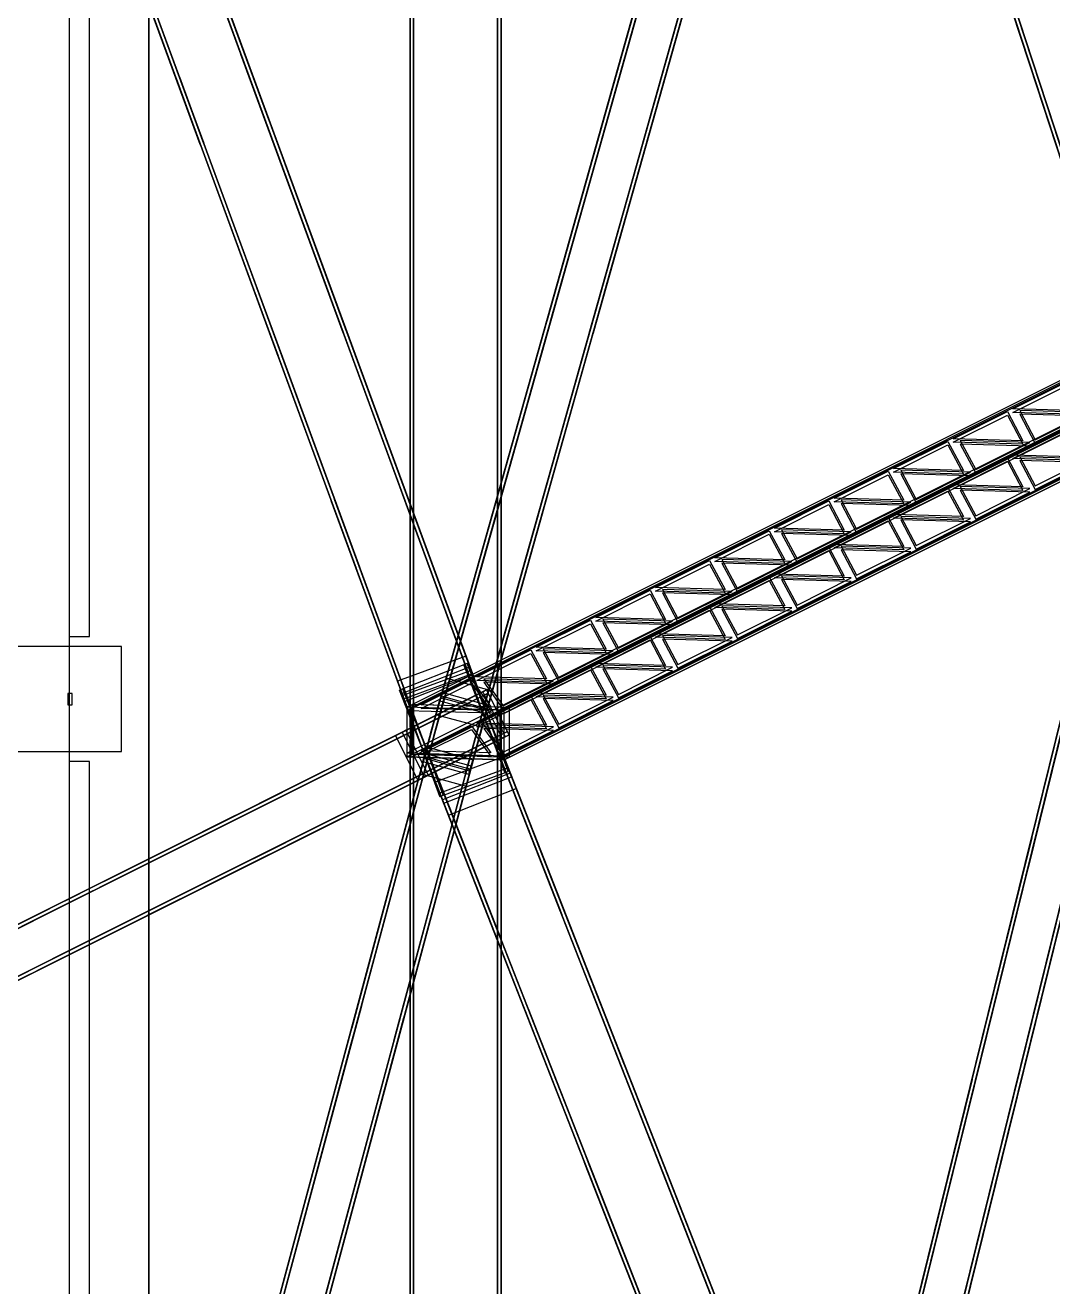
# Model space of a CAD drawing. Header units: millimetres. Extents: x -52000 to 48850, y -48850 to 51750.
# Drawn here: x -24193 to -19679, y -13582 to -8040 of the extents above; entities that cross this region are included whole.
import ezdxf

# ---------------------------------------------------------------- set-up
doc = ezdxf.new("R2010")
doc.units = ezdxf.units.MM
doc.layers.add('D-STR-BASE', color=7, linetype='Continuous', lineweight=25)
doc.layers.add('D-STR-STRC', color=7, linetype='Continuous', lineweight=25)

msp = doc.modelspace()

# ---------------------------------------------------------------- linework, layer by layer
at = {"layer": 'D-STR-BASE'}
for points in [[(-24000, 22000), (-24000, -22000), (-23650, -22000), (-23650, 22000)], [(-24000, 22000), (-24000, -22000), (-23650, -22000), (-23650, 22000)], [(-24000, 22000), (-24000, -22000), (-23650, -22000), (-23650, 22000)], [(-24000, 22000), (-24000, -22000), (-23650, -22000), (-23650, 22000)], [(-24000, 22000), (-24000, -22000), (-23650, -22000), (-23650, 22000)], [(-24000, 22000), (-24000, -22000), (-23650, -22000), (-23650, 22000)], [(-24000, 22000), (-24000, -22000), (-23650, -22000), (-23650, 22000)], [(-24000, 22000), (-24000, -22000), (-23650, -22000), (-23650, 22000)], [(-23650, -21650), (23650, -21650), (23650, 21650), (-23650, 21650)], [(-23650, -21650), (23650, -21650), (23650, 21650), (-23650, 21650)], [(-23650, -21650), (23650, -21650), (23650, 21650), (-23650, 21650)], [(-23650, -21650), (23650, -21650), (23650, 21650), (-23650, 21650)], [(-24000, -5775), (-24000, -10725), (-23910, -10725), (-23910, -5775)], [(-24000, -5775), (-24000, -10725), (-23910, -10725), (-23910, -5775)], [(-24230, -11230), (-23770, -11230), (-23770, -10770), (-24230, -10770)], [(-24006, -10975), (-24006, -11025), (-23986, -11025), (-23986, -10975)], [(-24000, -11275), (-24000, -16225), (-23910, -16225), (-23910, -11275)], [(-24000, -11275), (-24000, -16225), (-23910, -16225), (-23910, -11275)]]:
    msp.add_lwpolyline(points, close=True, dxfattribs=at)
at = {"layer": 'D-STR-STRC'}
for points in [[(-22502.6, 22302.6), (-22502.6, -22302.6)], [(-22102.6, 22302.6), (-22102.6, -22302.6)], [(-26331.3, 276.9), (-22233.8, -10874.4)], [(-26326.2, 263.1), (-22228.8, -10888.2)], [(-26631.7, 166.5), (-22534.2, -10984.7)], [(-22533.3, 190.5), (-19393.9, -9391.1)], [(-22528.4, 175.5), (-19389, -9406.1)], [(-22361.1, -10971.9), (-19221.7, 179.4)], [(-26626.6, 152.7), (-22529.1, -10998.6)], [(-22365.2, -10986.3), (-19225.8, 165)], [(-22159, -11028.8), (-19019.6, 122.5)], [(-22163, -11043.2), (-19023.6, 108.1)], [(-22442.1, -11259.4), (-19302.6, -108.1)], [(-26173.4, -152.7), (-22076, -11304)], [(-22446.1, -11273.7), (-19306.7, -122.5)], [(-22239.9, -11316.3), (-19100.5, -165)], [(-26168.3, -166.5), (-22070.9, -11317.8)], [(-22244, -11330.6), (-19104.5, -179.4)], [(-26473.8, -263.1), (-22376.4, -11414.3)], [(-26468.7, -276.9), (-22371.3, -11428.2)], [(-22380.8, -275.1), (-19241.4, -9856.7)], [(-22375.9, -290.1), (-19236.4, -9871.7)], [(-22369.1, -22133.8), (-19229.6, -9412.8)], [(-22516.5, -11035.9), (-19377.1, -9466.2)], [(-22497, -11036.5), (-19357.6, -9466.8)], [(-22372.4, -22147.5), (-19233, -9426.5)], [(-22165.2, -22184.1), (-19025.8, -9463.1)], [(-22168.6, -22197.8), (-19029.1, -9476.8)], [(-22108.1, -11047.7), (-18968.6, -9477.9)], [(-22088.6, -11048.2), (-18949.2, -9478.5)], [(-22516.5, -11254.3), (-19377.1, -9684.6)], [(-22497, -11254.9), (-19357.6, -9685.2)], [(-22436.6, -22407.3), (-19297.1, -9686.3)], [(-22108.1, -11266.1), (-18968.6, -9696.4)], [(-22439.9, -22421), (-19300.5, -9700)], [(-22236.1, -22471.3), (-19096.6, -9750.3)], [(-22232.7, -22457.6), (-19093.3, -9736.6)], [(-22088.6, -11266.6), (-18949.2, -9696.9)], [(-22257.1, -10811.1), (-22233.8, -10874.4)], [(-22250.9, -10844.5), (-19111.5, -18856.3)], [(-22250.9, -10844.5), (-22230.8, -10895.9)], [(-22244.9, -10860), (-19105.4, -18871.8)], [(-22361.1, -10971.9), (-22343.1, -10907.9)], [(-26280.5, -13017.3), (-22183, -10968.5)], [(-26263.6, -13008.8), (-22166.2, -10960.1)], [(-22557.5, -10921.4), (-22534.2, -10984.7)], [(-22548.9, -10961.2), (-19409.5, -18973.1)], [(-22548.9, -10961.2), (-22528.7, -11012.6)], [(-22195.9, -10975), (-22166.2, -10960.1)], [(-22159, -11028.8), (-22141, -10964.8)], [(-26470.1, -26256.1), (-22372.6, -11007.4)], [(-26466.8, -26243.8), (-22369.3, -10995.1)], [(-22542.8, -10976.7), (-19403.4, -18988.6)], [(-22516.5, -11035.9), (-22493.2, -11024.3)], [(-22389.4, -11069.7), (-22369.3, -10995.1)], [(-26267.3, -26310.6), (-22169.8, -11061.9)], [(-26264, -26298.3), (-22166.5, -11049.6)], [(-22186.6, -11124.2), (-22166.5, -11049.6)], [(-22088.6, -11048.2), (-22065.3, -11036.6)], [(-26617.9, -13186), (-22520.5, -11137.3)], [(-26634.8, -13194.4), (-22537.3, -11145.7)], [(-26182.1, -13214), (-22084.7, -11165.3)], [(-26165.2, -13205.6), (-22067.8, -11156.9)], [(-22567.1, -11160.6), (-22537.3, -11145.7)], [(-22097.5, -11171.7), (-22067.8, -11156.9)], [(-26532.7, -26489.4), (-22435.3, -11240.7)], [(-22516.5, -11254.3), (-22493.2, -11242.7)], [(-22446.1, -11273.7), (-22428.1, -11209.7)], [(-26536, -26501.7), (-22438.6, -11252.9)], [(-26329.9, -26543.9), (-22232.5, -11295.2)], [(-22458.6, -11327.5), (-22438.6, -11252.9)], [(-22244, -11330.6), (-22225.9, -11266.6)], [(-22094.2, -11254.5), (-22070.9, -11317.8)], [(-22088.6, -11266.6), (-22065.3, -11255)], [(-26536.4, -13391.2), (-22439, -11342.5)], [(-26519.5, -13382.7), (-22422.1, -11334)], [(-26333.2, -26556.2), (-22235.8, -11307.4)], [(-22468.7, -11357.3), (-22439, -11342.5)], [(-22255.8, -11382), (-22235.8, -11307.4)], [(-22062.3, -11325.8), (-18922.9, -19337.7)], [(-22056.2, -11341.4), (-18916.8, -19353.2)], [(-22056.2, -11341.4), (-22036.1, -11392.7)], [(-22394.5, -11364.9), (-22371.3, -11428.2)], [(-22360.3, -11442.6), (-19220.8, -19454.4)], [(-22354.2, -11458.1), (-19214.7, -19470)], [(-22354.2, -11458.1), (-22334, -11509.5)]]:
    msp.add_lwpolyline(points, dxfattribs=at)
for points in [[(-22486.6, 22302.6), (-22486.6, 22302.6), (-22486.6, -22302.6), (-22486.6, -22302.6)], [(-22118.6, 22302.6), (-22118.6, 22302.6), (-22118.6, -22302.6), (-22118.6, -22302.6)], [(-26346.3, 271.4), (-26183.4, -172.1), (-22085.9, -11323.3), (-22248.9, -10879.9)], [(-26331.3, 276.9), (-26168.3, -166.5), (-22070.9, -11317.8), (-22233.8, -10874.4)], [(-26631.7, 166.5), (-26468.7, -276.9), (-22371.3, -11428.2), (-22534.2, -10984.7)], [(-26616.6, 172.1), (-26453.7, -271.4), (-22356.3, -11422.7), (-22519.2, -10979.2)], [(-22533.3, 190.5), (-22375.9, -290.1), (-19236.4, -9871.7), (-19393.9, -9391.1)], [(-22518.1, 195.5), (-22360.7, -285.1), (-19221.2, -9866.7), (-19378.7, -9386.1)], [(-22446.1, -11273.7), (-22361.1, -10971.9), (-19221.7, 179.4), (-19306.7, -122.5)], [(-22430.7, -11278.1), (-22345.7, -10976.2), (-19206.3, 175), (-19291.3, -126.8)], [(-22259.4, -11326.3), (-22174.4, -11024.5), (-19035, 126.8), (-19119.9, -175)], [(-22244, -11330.6), (-22159, -11028.8), (-19019.6, 122.5), (-19104.5, -179.4)], [(-20155.1, -7068), (-19912.6, -7808.2), (-19785.8, -8194.9)], [(-20152.6, -7075.5), (-20025.9, -7462.3), (-19783.4, -8202.5)], [(-20139.9, -7063), (-19897.3, -7803.2), (-19770.6, -8189.9)], [(-20137.4, -7070.6), (-20010.7, -7457.3), (-19768.2, -8197.5)], [(-23587.6, -7236.4), (-23269.4, -8102.4), (-23138.3, -8459.2)], [(-23586.6, -7239.1), (-23455.5, -7595.9), (-23137.3, -8461.9)], [(-23572.6, -7230.9), (-23254.4, -8096.9), (-23123.3, -8453.7)], [(-23571.6, -7233.6), (-23440.5, -7590.4), (-23122.3, -8456.4)], [(-23873, -7341.3), (-23554.8, -8207.2), (-23423.7, -8564.1)], [(-23872, -7344), (-23740.9, -7700.8), (-23422.7, -8566.7)], [(-23858, -7335.8), (-23539.8, -8201.7), (-23408.7, -8558.5)], [(-23857, -7338.4), (-23725.9, -7695.3), (-23407.7, -8561.2)], [(-21640.1, -8410.7), (-21396.5, -7545.5), (-21336.8, -7333.5)], [(-21639.1, -8407.2), (-21579.4, -8195.2), (-21335.8, -7330)], [(-21624.7, -8415.1), (-21381.1, -7549.8), (-21321.4, -7337.8)], [(-21623.7, -8411.6), (-21564, -8199.6), (-21320.4, -7334.3)], [(-21453.4, -8463.3), (-21209.8, -7598.1), (-21150.1, -7386.1)], [(-21452.4, -8459.8), (-21392.7, -8247.8), (-21149.1, -7382.6)], [(-21438, -8467.7), (-21194.4, -7602.4), (-21134.7, -7390.4)], [(-21437, -8464.1), (-21377.3, -8252.1), (-21133.7, -7386.9)], [(-22502.6, -7461.7), (-22502.6, -7461.7), (-22502.6, -11123.8), (-22502.6, -11123.8)], [(-22486.6, -7461.7), (-22486.6, -7461.7), (-22486.6, -11123.8), (-22486.6, -11123.8)], [(-22118.6, -7461.7), (-22118.6, -7461.7), (-22118.6, -11123.8), (-22118.6, -11123.8)], [(-22102.6, -7461.7), (-22102.6, -7461.7), (-22102.6, -11123.8), (-22102.6, -11123.8)], [(-19893.5, -7866.4), (-19650.9, -8606.7), (-19524.2, -8993.4)], [(-19878.3, -7861.4), (-19635.7, -8601.7), (-19509, -8988.4)], [(-19891, -7874), (-19764.3, -8260.7), (-19521.7, -9000.9)], [(-19875.8, -7869), (-19749.1, -8255.7), (-19506.5, -8996)], [(-23246.2, -8165.7), (-22928, -9031.6), (-22796.9, -9388.5)], [(-23245.2, -8168.4), (-23114.1, -8525.2), (-22795.9, -9391.2)], [(-23231.2, -8160.2), (-22913, -9026.1), (-22781.9, -9383)], [(-23230.2, -8162.9), (-23099.1, -8519.7), (-22780.9, -9385.7)], [(-23531.5, -8270.5), (-23213.3, -9136.5), (-23082.2, -9493.3)], [(-23530.5, -8273.2), (-23399.4, -8630.1), (-23081.2, -9496)], [(-23516.5, -8265), (-23198.3, -9131), (-23067.2, -9487.8)], [(-23515.5, -8267.7), (-23384.4, -8624.5), (-23066.2, -9490.5)], [(-21901.7, -9340), (-21658.1, -8474.8), (-21598.4, -8262.8)], [(-21900.7, -9336.5), (-21841, -9124.5), (-21597.5, -8259.3)], [(-21886.3, -9344.4), (-21642.7, -8479.1), (-21583, -8267.1)], [(-21885.3, -9340.8), (-21825.6, -9128.8), (-21582.1, -8263.6)], [(-21715, -9392.6), (-21471.4, -8527.4), (-21411.7, -8315.4)], [(-21714, -9389.1), (-21654.3, -9177.1), (-21410.7, -8311.8)], [(-21699.6, -9396.9), (-21456, -8531.7), (-21396.3, -8319.7)], [(-21698.6, -9393.4), (-21638.9, -9181.4), (-21395.3, -8316.2)], [(-22904.7, -9095), (-22586.5, -9960.9), (-22455.4, -10317.8)], [(-22903.7, -9097.7), (-22772.6, -9454.5), (-22454.4, -10320.4)], [(-22889.7, -9089.4), (-22571.5, -9955.4), (-22440.4, -10312.2)], [(-22888.7, -9092.1), (-22757.6, -9449), (-22439.4, -10314.9)], [(-23175.1, -9194.3), (-22856.9, -10060.2), (-22725.7, -10417.1)], [(-23174.1, -9197), (-23042.9, -9553.8), (-22724.8, -10419.8)], [(-22163.3, -10269.3), (-21919.7, -9404.1), (-21860.1, -9192.1)], [(-22162.3, -10265.8), (-22102.7, -10053.8), (-21859.1, -9188.5)], [(-22147.9, -10273.6), (-21904.3, -9408.4), (-21844.7, -9196.4)], [(-22146.9, -10270.1), (-22087.3, -10058.1), (-21843.7, -9192.9)], [(-23190.1, -9199.8), (-22871.9, -10065.8), (-22740.8, -10422.6)], [(-23189.1, -9202.5), (-23058, -9559.3), (-22739.8, -10425.3)], [(-21976.6, -10321.9), (-21733, -9456.6), (-21673.3, -9244.6)], [(-21975.6, -10318.3), (-21915.9, -10106.3), (-21672.3, -9241.1)], [(-21961.2, -10326.2), (-21717.6, -9461), (-21657.9, -9249)], [(-21960.2, -10322.7), (-21900.5, -10110.7), (-21656.9, -9245.4)], [(-22439.9, -22421), (-22369.1, -22133.8), (-19229.6, -9412.8), (-19300.5, -9700)], [(-22424.4, -22424.8), (-22353.5, -22137.6), (-19214.1, -9416.6), (-19285, -9703.8)], [(-22088.6, -11048.2), (-22516.5, -11035.9), (-19377.1, -9466.2), (-18949.2, -9478.5)], [(-22251.6, -22467.5), (-22180.7, -22180.3), (-19041.3, -9459.3), (-19112.2, -9746.5)], [(-22236.1, -22471.3), (-22165.2, -22184.1), (-19025.8, -9463.1), (-19096.6, -9750.3)], [(-22088.6, -11064.1), (-22516.5, -11051.8), (-19377.1, -9482.1), (-18949.2, -9494.4)], [(-19548.7, -9734.5), (-19855, -9725.7), (-19616.7, -9606.6)], [(-19548.7, -9750.4), (-19855, -9741.6), (-19616.7, -9622.5)], [(-22088.6, -11250.8), (-22516.5, -11238.5), (-19377.1, -9668.7), (-18949.2, -9681)], [(-22088.6, -11266.6), (-22516.5, -11254.3), (-19377.1, -9684.6), (-18949.2, -9696.9)], [(-19810.3, -9865.4), (-20116.6, -9856.6), (-19878.3, -9737.4)], [(-19756, -9861.4), (-19517.7, -9742.2), (-19824.1, -9733.4)], [(-19756, -9877.3), (-19517.7, -9758.1), (-19824.1, -9749.3)], [(-19810.3, -9881.2), (-20116.6, -9872.4), (-19878.3, -9753.3)], [(-19548.7, -9937.1), (-19855, -9928.3), (-19616.7, -9809.1)], [(-19548.7, -9953), (-19855, -9944.2), (-19616.7, -9825)], [(-20071.9, -9996.2), (-20378.2, -9987.4), (-20139.9, -9868.2)], [(-20071.9, -10012), (-20378.2, -10003.2), (-20139.9, -9884.1)], [(-20017.7, -9992.2), (-19779.4, -9873), (-20085.7, -9864.2)], [(-20017.7, -10008.1), (-19779.4, -9888.9), (-20085.7, -9880.1)], [(-19810.3, -10067.9), (-20116.6, -10059.1), (-19878.3, -9939.9)], [(-19810.3, -10083.8), (-20116.6, -10075), (-19878.3, -9955.8)], [(-19756, -10063.9), (-19517.7, -9944.7), (-19824.1, -9935.9)], [(-19756, -10079.8), (-19517.7, -9960.6), (-19824.1, -9951.8)], [(-22563.3, -10024.2), (-22262, -10844.3), (-22130.8, -11201.1)], [(-22562.3, -10026.9), (-22431.2, -10383.8), (-22129.8, -11203.8)], [(-22548.3, -10018.7), (-22246.9, -10838.8), (-22115.8, -11195.6)], [(-22547.3, -10021.4), (-22416.1, -10378.2), (-22114.8, -11198.3)], [(-20333.5, -10127), (-20639.9, -10118.2), (-20401.6, -9999)], [(-20333.5, -10142.9), (-20639.9, -10134.1), (-20401.6, -10014.9)], [(-20279.3, -10123), (-20041, -10003.8), (-20347.3, -9995)], [(-20279.3, -10138.9), (-20041, -10019.7), (-20347.3, -10010.9)], [(-20071.9, -10198.7), (-20378.2, -10189.9), (-20139.9, -10070.7)], [(-20017.7, -10194.7), (-19779.4, -10075.6), (-20085.7, -10066.7)], [(-20017.7, -10210.6), (-19779.4, -10091.4), (-20085.7, -10082.6)], [(-22848.6, -10129.1), (-22547.3, -10949.1), (-22416.2, -11306)], [(-22847.6, -10131.8), (-22716.5, -10488.6), (-22415.2, -11308.7)], [(-22833.6, -10123.6), (-22532.3, -10943.6), (-22401.2, -11300.5)], [(-22832.6, -10126.3), (-22701.5, -10483.1), (-22400.2, -11303.1)], [(-22411.9, -11152.1), (-22181.4, -10333.3), (-22121.7, -10121.3)], [(-22410.9, -11148.6), (-22351.2, -10936.6), (-22120.7, -10117.8)], [(-22396.5, -11156.5), (-22166, -10337.7), (-22106.3, -10125.7)], [(-22395.5, -11153), (-22335.8, -10941), (-22105.3, -10122.1)], [(-20595.2, -10257.8), (-20901.5, -10249), (-20663.2, -10129.8)], [(-20540.9, -10253.8), (-20302.6, -10134.6), (-20608.9, -10125.8)], [(-20071.9, -10214.6), (-20378.2, -10205.8), (-20139.9, -10086.6)], [(-22225.1, -11204.7), (-21994.6, -10385.9), (-21934.9, -10173.9)], [(-22224.2, -11201.2), (-22164.5, -10989.2), (-21933.9, -10170.4)], [(-22209.7, -11209), (-21979.2, -10390.2), (-21919.5, -10178.2)], [(-22208.8, -11205.5), (-22149.1, -10993.5), (-21918.5, -10174.7)], [(-20595.2, -10273.7), (-20901.5, -10264.9), (-20663.2, -10145.7)], [(-20540.9, -10269.7), (-20302.6, -10150.5), (-20608.9, -10141.7)], [(-20333.5, -10329.5), (-20639.9, -10320.7), (-20401.6, -10201.5)], [(-20333.5, -10345.4), (-20639.9, -10336.6), (-20401.6, -10217.4)], [(-20279.3, -10325.5), (-20041, -10206.4), (-20347.3, -10197.6)], [(-20279.3, -10341.4), (-20041, -10222.2), (-20347.3, -10213.4)], [(-20856.8, -10388.6), (-21163.1, -10379.8), (-20924.8, -10260.6)], [(-20856.8, -10404.5), (-21163.1, -10395.7), (-20924.8, -10276.5)], [(-20802.5, -10384.6), (-20564.2, -10265.5), (-20870.5, -10256.6)], [(-20802.5, -10400.5), (-20564.2, -10281.3), (-20870.5, -10272.5)], [(-20595.2, -10460.3), (-20901.5, -10451.5), (-20663.2, -10332.4)], [(-20595.2, -10476.2), (-20901.5, -10467.4), (-20663.2, -10348.2)], [(-20540.9, -10456.3), (-20302.6, -10337.2), (-20608.9, -10328.4)], [(-20540.9, -10472.2), (-20302.6, -10353.1), (-20608.9, -10344.3)], [(-21118.4, -10519.4), (-21424.7, -10510.6), (-21186.4, -10391.4)], [(-21118.4, -10535.3), (-21424.7, -10526.5), (-21186.4, -10407.3)], [(-21064.1, -10515.4), (-20825.8, -10396.3), (-21132.2, -10387.5)], [(-21064.1, -10531.3), (-20825.8, -10412.1), (-21132.2, -10403.3)], [(-20856.8, -10591.1), (-21163.1, -10582.3), (-20924.8, -10463.2)], [(-20802.5, -10587.1), (-20564.2, -10468), (-20870.5, -10459.2)], [(-21380, -10650.2), (-21686.3, -10641.4), (-21448, -10522.3)], [(-21325.8, -10646.2), (-21087.5, -10527.1), (-21393.8, -10518.3)], [(-20856.8, -10607), (-21163.1, -10598.2), (-20924.8, -10479.1)], [(-20802.5, -10603), (-20564.2, -10483.9), (-20870.5, -10475.1)], [(-21380, -10666.1), (-21686.3, -10657.3), (-21448, -10538.1)], [(-21325.8, -10662.1), (-21087.5, -10543), (-21393.8, -10534.2)], [(-19804.7, -11742.9), (-19560.1, -10751.7), (-19510.3, -10550)], [(-19804.7, -11743.1), (-19754.9, -11541.4), (-19510.3, -10550.2)], [(-19789.2, -11746.9), (-19739.4, -11545.2), (-19494.8, -10554)], [(-19789.1, -11746.7), (-19544.5, -10755.5), (-19494.7, -10553.8)], [(-21118.4, -10721.9), (-21424.7, -10713.1), (-21186.4, -10594)], [(-21118.4, -10737.8), (-21424.7, -10729), (-21186.4, -10609.9)], [(-21064.1, -10717.9), (-20825.8, -10598.8), (-21132.2, -10590)], [(-21064.1, -10733.8), (-20825.8, -10614.7), (-21132.2, -10605.9)], [(-21641.6, -10781), (-21948, -10772.2), (-21709.6, -10653.1)], [(-21641.6, -10796.9), (-21948, -10788.1), (-21709.6, -10669)], [(-21587.4, -10777), (-21349.1, -10657.9), (-21655.4, -10649.1)], [(-21587.4, -10792.9), (-21349.1, -10673.8), (-21655.4, -10665)], [(-21380, -10852.7), (-21686.3, -10843.9), (-21448, -10724.8)], [(-21380, -10868.6), (-21686.3, -10859.8), (-21448, -10740.7)], [(-21325.8, -10848.8), (-21087.5, -10729.6), (-21393.8, -10720.8)], [(-21325.8, -10864.6), (-21087.5, -10745.5), (-21393.8, -10736.7)], [(-21903.3, -10911.8), (-22209.6, -10903), (-21971.3, -10783.9)], [(-21903.3, -10927.7), (-22209.6, -10918.9), (-21971.3, -10799.8)], [(-21849, -10907.8), (-21610.7, -10788.7), (-21917, -10779.9)], [(-21849, -10923.7), (-21610.7, -10804.6), (-21917, -10795.8)], [(-22257.1, -10811.1), (-22557.5, -10921.4), (-22394.5, -11364.9), (-22094.2, -11254.5)], [(-22250.9, -10844.5), (-22548.9, -10961.2), (-22542.8, -10976.7), (-22244.9, -10860)], [(-22250.9, -10844.5), (-22548.9, -10961.2), (-22354.2, -11458.1), (-22056.2, -11341.4)], [(-22265.8, -10850.3), (-22071.1, -11347.2), (-18931.7, -19359), (-19126.4, -18862.1)], [(-22250.9, -10844.5), (-22056.2, -11341.4), (-18916.8, -19353.2), (-19111.5, -18856.3)], [(-21641.6, -10983.6), (-21948, -10974.7), (-21709.6, -10855.6)], [(-21587.4, -10979.6), (-21349.1, -10860.4), (-21655.4, -10851.6)], [(-22233.8, -10874.4), (-22534.2, -10984.7), (-22529.1, -10998.6), (-22228.8, -10888.2)], [(-22233.8, -10874.4), (-22534.2, -10984.7), (-22371.3, -11428.2), (-22070.9, -11317.8)], [(-22230.8, -10895.9), (-22528.7, -11012.6), (-22334, -11509.5), (-22036.1, -11392.7)], [(-22148, -11034.2), (-22454.3, -11025.4), (-22232.9, -10914.7)], [(-22428.1, -11209.7), (-22225.9, -11266.6), (-22141, -10964.8), (-22343.1, -10907.9)], [(-22093.7, -11030.2), (-21872.3, -10919.5), (-22178.6, -10910.7)], [(-21641.6, -10999.4), (-21948, -10990.6), (-21709.6, -10871.5)], [(-21587.4, -10995.4), (-21349.1, -10876.3), (-21655.4, -10867.5)], [(-26634.8, -13194.4), (-26263.6, -13008.8), (-22166.2, -10960.1), (-22537.3, -11145.7)], [(-22548.9, -10961.2), (-22354.2, -11458.1), (-19214.7, -19470), (-19409.5, -18973.1)], [(-22537.3, -11145.7), (-22439, -11342.5), (-22067.8, -11156.9), (-22166.2, -10960.1)], [(-22534, -10955.4), (-22339.3, -11452.3), (-19199.9, -19464.1), (-19394.6, -18967.2)], [(-22148, -11050.1), (-22454.3, -11041.3), (-22232.9, -10930.6)], [(-22224.5, -10955.9), (-21997.6, -11534.9), (-21840.9, -11934.7)], [(-22219.8, -10967.7), (-22063.2, -11367.5), (-21836.3, -11946.5)], [(-22209.6, -10950), (-21982.7, -11529), (-21826, -11928.9)], [(-22204.9, -10961.8), (-22048.3, -11361.7), (-21821.4, -11940.7)], [(-22183, -10968.5), (-22084.7, -11165.3), (-22067.8, -11156.9), (-22166.2, -10960.1)], [(-22093.7, -11046.1), (-21872.3, -10935.4), (-22178.6, -10926.6)], [(-26627.6, -13208.7), (-26256.5, -13023.1), (-22159, -10974.4), (-22530.2, -11160)], [(-26536, -26501.7), (-26466.8, -26243.8), (-22369.3, -10995.1), (-22438.6, -11252.9)], [(-26520.6, -26505.8), (-26451.3, -26248), (-22353.9, -10999.3), (-22423.1, -11257.1)], [(-22823.5, -11288.8), (-22533.3, -11143.7), (-22267.6, -11010.8)], [(-22816.3, -11303.1), (-22526.2, -11158), (-22260.4, -11025.1)], [(-22798.9, -11276.5), (-22533.2, -11143.6), (-22243, -10998.5)], [(-22791.8, -11290.8), (-22526, -11157.9), (-22235.9, -11012.8)], [(-22567.1, -11160.6), (-22468.7, -11357.3), (-22097.5, -11171.7), (-22195.9, -10975)], [(-22065.3, -11255), (-22065.3, -11036.6), (-22493.2, -11024.3), (-22493.2, -11242.7)], [(-22446.1, -11273.7), (-22244, -11330.6), (-22159, -11028.8), (-22361.1, -10971.9)], [(-22438.6, -11252.9), (-22235.8, -11307.4), (-22166.5, -11049.6), (-22369.3, -10995.1)], [(-22372.6, -11007.4), (-22169.8, -11061.9), (-22166.5, -11049.6), (-22369.3, -10995.1)], [(-22365.2, -10986.3), (-22163, -11043.2), (-22159, -11028.8), (-22361.1, -10971.9)], [(-21903.3, -11114.4), (-22209.6, -11105.6), (-21971.3, -10986.4)], [(-21903.3, -11130.2), (-22209.6, -11121.4), (-21971.3, -11002.3)], [(-21849, -11110.4), (-21610.7, -10991.2), (-21917, -10982.4)], [(-21849, -11126.3), (-21610.7, -11007.1), (-21917, -10998.3)], [(-26348.7, -26552), (-26279.4, -26294.2), (-22182, -11045.5), (-22251.2, -11303.3)], [(-26333.2, -26556.2), (-26264, -26298.3), (-22166.5, -11049.6), (-22235.8, -11307.4)], [(-22497, -11254.9), (-22497, -11036.5), (-22516.5, -11035.9), (-22516.5, -11254.3)], [(-22088.6, -11266.6), (-22088.6, -11048.2), (-22516.5, -11035.9), (-22516.5, -11254.3)], [(-22507.5, -11066.8), (-22280.6, -11645.8), (-22124, -12045.6)], [(-22502.9, -11078.6), (-22346.2, -11478.4), (-22119.3, -12057.4)], [(-22492.6, -11060.9), (-22265.7, -11639.9), (-22109.1, -12039.8)], [(-22488, -11072.8), (-22331.3, -11472.6), (-22104.4, -12051.6)], [(-22458.6, -11327.5), (-22255.8, -11382), (-22186.6, -11124.2), (-22389.4, -11069.7)], [(-22088.6, -11266.6), (-22088.6, -11048.2), (-22108.1, -11047.7), (-22108.1, -11266.1)], [(-22760.5, -12451), (-22711.9, -12269.9), (-22405, -11127.8)], [(-22758.9, -12445.1), (-22452, -11302.9), (-22403.4, -11121.9)], [(-22745.1, -12455.1), (-22696.4, -12274.1), (-22389.5, -11131.9)], [(-22743.5, -12449.2), (-22436.6, -11307.1), (-22387.9, -11126)], [(-22537.3, -11145.7), (-22439, -11342.5), (-22422.1, -11334), (-22520.5, -11137.3)], [(-22148, -11236.7), (-22454.3, -11227.9), (-22232.9, -11117.2)], [(-22148, -11252.6), (-22454.3, -11243.8), (-22232.9, -11133.1)], [(-22093.7, -11232.7), (-21872.3, -11122), (-22178.6, -11113.2)], [(-22093.7, -11248.6), (-21872.3, -11137.9), (-22178.6, -11129.1)], [(-26543.5, -13376.9), (-26172.4, -13191.3), (-22074.9, -11142.6), (-22446.1, -11328.2)], [(-26536.4, -13391.2), (-26165.2, -13205.6), (-22067.8, -11156.9), (-22439, -11342.5)], [(-23165, -11459.5), (-22853.2, -11303.6), (-22587.5, -11170.8)], [(-23157.8, -11473.8), (-22846.1, -11317.9), (-22580.3, -11185.1)], [(-23140.4, -11447.2), (-22874.6, -11314.3), (-22562.9, -11158.5)], [(-23133.2, -11461.5), (-22867.5, -11328.6), (-22555.8, -11172.8)], [(-22707.7, -11458.9), (-22442, -11326.1), (-22151.8, -11181)], [(-22573.2, -12501.3), (-22524.5, -12320.2), (-22217.6, -11178.1)], [(-22571.6, -12495.4), (-22264.7, -11353.3), (-22216, -11172.2)], [(-22557.7, -12505.5), (-22509.1, -12324.4), (-22202.2, -11182.3)], [(-22556.1, -12499.6), (-22249.2, -11357.4), (-22200.6, -11176.4)], [(-22502.6, -11178.8), (-22502.6, -11178.8), (-22502.6, -14840.9), (-22502.6, -14840.9)], [(-22486.6, -11178.8), (-22486.6, -11178.8), (-22486.6, -14840.9), (-22486.6, -14840.9)], [(-22118.6, -11178.8), (-22118.6, -11178.8), (-22118.6, -14840.9), (-22118.6, -14840.9)], [(-22102.6, -11178.8), (-22102.6, -11178.8), (-22102.6, -14840.9), (-22102.6, -14840.9)], [(-22732.3, -11471.2), (-22442.1, -11326.1), (-22176.4, -11193.3)], [(-22725.1, -11485.5), (-22434.9, -11340.5), (-22169.2, -11207.6)], [(-22700.5, -11473.2), (-22434.8, -11340.4), (-22144.6, -11195.3)], [(-22438.6, -11252.9), (-22235.8, -11307.4), (-22232.5, -11295.2), (-22435.3, -11240.7)], [(-22446.1, -11273.7), (-22244, -11330.6), (-22239.9, -11316.3), (-22442.1, -11259.4)], [(-23506.4, -11630.2), (-23194.7, -11474.4), (-22929, -11341.5)], [(-23499.3, -11644.5), (-23187.5, -11488.7), (-22921.8, -11355.8)], [(-23481.8, -11617.9), (-23216.1, -11485.1), (-22904.4, -11329.2)], [(-23474.7, -11632.2), (-23208.9, -11499.4), (-22897.2, -11343.5)], [(-23073.7, -11642), (-22762, -11486.1), (-22496.3, -11353.2)], [(-23049.1, -11629.7), (-22783.4, -11496.8), (-22471.7, -11340.9)], [(-23042, -11644), (-22776.3, -11511.1), (-22464.5, -11355.2)], [(-22076, -11304), (-22376.4, -11414.3), (-22371.3, -11428.2), (-22070.9, -11317.8)], [(-22062.3, -11325.8), (-22360.3, -11442.6), (-22354.2, -11458.1), (-22056.2, -11341.4)], [(-23066.6, -11656.3), (-22754.8, -11500.4), (-22489.1, -11367.5)], [(-23847.9, -11800.9), (-23536.1, -11645.1), (-23270.4, -11512.2)], [(-23823.3, -11788.7), (-23557.5, -11655.8), (-23245.8, -11499.9)], [(-23816.1, -11803), (-23550.4, -11670.1), (-23238.7, -11514.2)], [(-23415.2, -11812.7), (-23103.4, -11656.8), (-22837.7, -11524)], [(-23390.6, -11800.4), (-23124.9, -11667.5), (-22813.1, -11511.7)], [(-23840.7, -11815.3), (-23529, -11659.4), (-23263.3, -11526.5)], [(-23408, -11827), (-23096.3, -11671.1), (-22830.6, -11538.3)], [(-23383.4, -11814.7), (-23117.7, -11681.8), (-22806, -11526)], [(-21962.6, -11580.4), (-21721.1, -12196.7), (-21564.4, -12596.5)], [(-21977.5, -11586.3), (-21736, -12202.5), (-21579.3, -12602.4)], [(-21972.8, -11598.1), (-21816.1, -11997.9), (-21574.7, -12614.2)], [(-21957.9, -11592.2), (-21801.2, -11992.1), (-21559.8, -12608.3)], [(-20066.3, -12802.9), (-19821.7, -11811.8), (-19771.9, -11610.1)], [(-20066.3, -12803.2), (-20016.6, -12601.5), (-19772, -11610.3)], [(-20050.8, -12806.8), (-19806.1, -11815.6), (-19756.4, -11613.9)], [(-20050.8, -12807), (-20001, -12605.3), (-19756.4, -11614.1)], [(-24189.3, -11971.7), (-23877.6, -11815.8), (-23611.9, -11682.9)], [(-24164.7, -11959.4), (-23899, -11826.5), (-23587.3, -11670.7)], [(-24157.6, -11973.7), (-23891.8, -11840.8), (-23580.1, -11685)], [(-23732, -11971.1), (-23466.3, -11838.3), (-23154.6, -11682.4)], [(-22245.6, -11691.3), (-22004.1, -12307.6), (-21847.4, -12707.4)], [(-19878, -12849.7), (-19828.2, -12647.9), (-19583.6, -11656.8)], [(-19877.9, -12849.4), (-19633.3, -11858.3), (-19583.5, -11656.5)], [(-19862.5, -12853.5), (-19812.7, -12651.8), (-19568.1, -11660.6)], [(-19862.4, -12853.3), (-19617.8, -11862.1), (-19568, -11660.4)], [(-24182.2, -11986), (-23870.4, -11830.1), (-23604.7, -11697.3)], [(-23756.6, -11983.4), (-23444.9, -11827.5), (-23179.2, -11694.7)], [(-23749.5, -11997.7), (-23437.7, -11841.9), (-23172, -11709)], [(-23724.9, -11985.4), (-23459.2, -11852.6), (-23147.4, -11696.7)], [(-22260.5, -11697.2), (-22019, -12313.4), (-21862.3, -12713.3)], [(-22255.9, -11709), (-22099.2, -12108.8), (-21857.7, -12725.1)], [(-22241, -11703.2), (-22084.3, -12103), (-21842.8, -12719.3)], [(-24530.8, -12142.4), (-24219, -11986.5), (-23953.3, -11853.7)], [(-24506.2, -12130.1), (-24240.5, -11997.2), (-23928.7, -11841.4)], [(-24499, -12144.4), (-24233.3, -12011.6), (-23921.6, -11855.7)], [(-24073.5, -12141.8), (-23807.8, -12009), (-23496, -11853.1)], [(-24523.6, -12156.7), (-24211.9, -12000.8), (-23946.2, -11868)], [(-24098.1, -12154.1), (-23786.4, -11998.3), (-23520.6, -11865.4)], [(-24090.9, -12168.4), (-23779.2, -12012.6), (-23513.5, -11879.7)], [(-24066.3, -12156.2), (-23800.6, -12023.3), (-23488.9, -11867.4)], [(-24415, -12312.6), (-24149.2, -12179.7), (-23837.5, -12023.8)], [(-24439.5, -12324.9), (-24127.8, -12169), (-23862.1, -12036.1)], [(-24432.4, -12339.2), (-24120.7, -12183.3), (-23854.9, -12050.4)], [(-24407.8, -12326.9), (-24142.1, -12194), (-23830.3, -12038.2)], [(-24756.4, -12483.3), (-24490.7, -12350.4), (-24178.9, -12194.6)], [(-24749.2, -12497.6), (-24483.5, -12364.7), (-24171.8, -12208.9)], [(-21715.8, -12253.9), (-21474.4, -12870.2), (-21317.7, -13270)], [(-21711.2, -12265.7), (-21554.5, -12665.6), (-21313, -13281.8)], [(-21700.9, -12248.1), (-21459.5, -12864.3), (-21302.8, -13264.2)], [(-21696.3, -12259.9), (-21539.6, -12659.7), (-21298.1, -13276)], [(-23102, -13721.7), (-23053.3, -13540.6), (-22731.9, -12344.5)], [(-23100.4, -13715.8), (-22779, -12519.6), (-22730.3, -12338.5)], [(-23086.5, -13725.9), (-23037.9, -13544.8), (-22716.4, -12348.6)], [(-23084.9, -13719.9), (-22763.5, -12523.8), (-22714.9, -12342.7)], [(-22914.6, -13772.1), (-22866, -13591), (-22544.5, -12394.8)], [(-22913, -13766.1), (-22591.6, -12570), (-22543, -12388.9)], [(-22899.2, -13776.2), (-22850.5, -13595.1), (-22529.1, -12399)], [(-22897.6, -13770.3), (-22576.2, -12574.1), (-22527.5, -12393)], [(-21998.9, -12364.8), (-21757.4, -12981.1), (-21600.7, -13380.9)], [(-21994.2, -12376.6), (-21837.6, -12776.5), (-21596.1, -13392.7)], [(-21984, -12359), (-21742.5, -12975.3), (-21585.8, -13375.1)], [(-21979.4, -12370.8), (-21822.7, -12770.6), (-21581.2, -13386.9)], [(-20328, -13863.3), (-20278.2, -13661.5), (-20033.6, -12670.4)], [(-20327.9, -13863), (-20083.3, -12871.9), (-20033.5, -12670.1)], [(-20312.4, -13866.9), (-20067.8, -12875.7), (-20018, -12674)], [(-20312.4, -13867.1), (-20262.6, -13665.4), (-20018, -12674.2)], [(-20139.6, -13909.5), (-19894.9, -12918.3), (-19845.2, -12716.6)], [(-20139.6, -13909.7), (-20089.8, -13708), (-19845.2, -12716.9)], [(-20124.1, -13913.6), (-20074.3, -13711.9), (-19829.7, -12720.7)], [(-20124, -13913.3), (-19879.4, -12922.2), (-19829.6, -12720.5)], [(-21454.2, -12921.6), (-21212.7, -13537.8), (-21056.1, -13937.7)], [(-21449.6, -12933.4), (-21292.9, -13333.2), (-21051.4, -13949.5)], [(-21439.3, -12915.7), (-21197.8, -13532), (-21041.2, -13931.8)], [(-21434.7, -12927.5), (-21278, -13327.4), (-21036.5, -13943.7)], [(-21737.3, -13032.5), (-21495.8, -13648.7), (-21339.1, -14048.6)], [(-21732.6, -13044.3), (-21576, -13444.1), (-21334.5, -14060.4)], [(-21722.4, -13026.6), (-21480.9, -13642.9), (-21324.2, -14042.8)], [(-21717.7, -13038.5), (-21561.1, -13438.3), (-21319.6, -14054.6)]]:
    msp.add_lwpolyline(points, close=True, dxfattribs=at)

doc.saveas('drawing.dxf')
